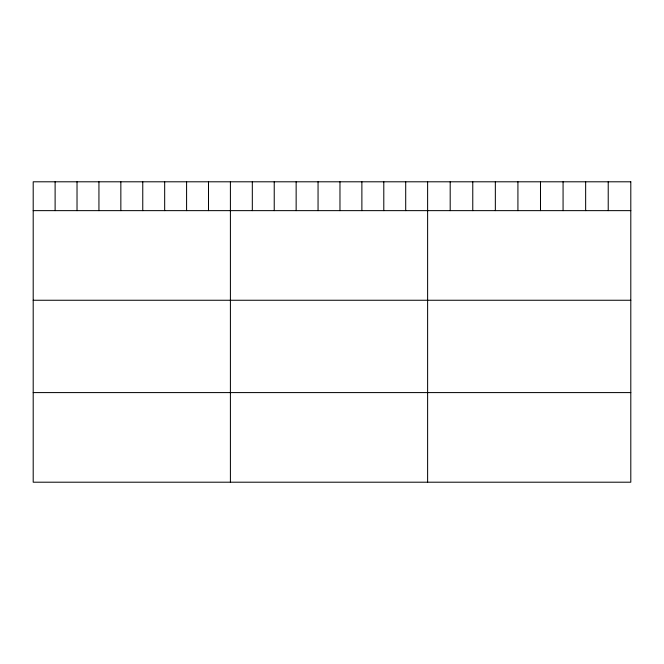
<?xml version="1.0" encoding="UTF-8"?>
<svg xmlns="http://www.w3.org/2000/svg" width="664" height="664" viewBox="0 0 664 664"><rect width="100%" height="100%" fill="white"/><g stroke="black" fill="none" stroke-linecap="round" stroke-linejoin="round"><path stroke-width="1" d="M33.2 210.637L630.8 210.637M33.2 300.252L630.8 300.252M33.2 392.59L630.8 392.59M608.224 181.795L608.224 210.637M585.648 181.795L585.648 210.637M563.072 181.795L563.072 210.637M540.496 181.795L540.496 210.637M517.92 181.795L517.92 210.637M495.344 181.795L495.344 210.637M472.768 181.795L472.768 210.637M450.192 181.795L450.192 210.637M427.616 181.795L427.616 482.205M405.704 181.795L405.704 210.637M383.792 181.795L383.792 210.637M361.88 181.795L361.88 210.637M339.968 181.795L339.968 210.637M318.056 181.795L318.056 210.637M296.144 181.795L296.144 210.637M274.232 181.795L274.232 210.637M252.32 181.795L252.32 210.637M230.408 181.795L230.408 482.205M208.496 181.795L208.496 210.637M186.584 181.795L186.584 210.637M164.672 181.795L164.672 210.637M142.76 181.795L142.76 210.637M120.848 181.795L120.848 210.637M98.936 181.795L98.936 210.637M77.024 181.795L77.024 210.637M55.112 181.795L55.112 210.637M630.8 181.795L33.2 181.795L33.2 482.205L630.8 482.205L630.8 181.795"/></g></svg>
